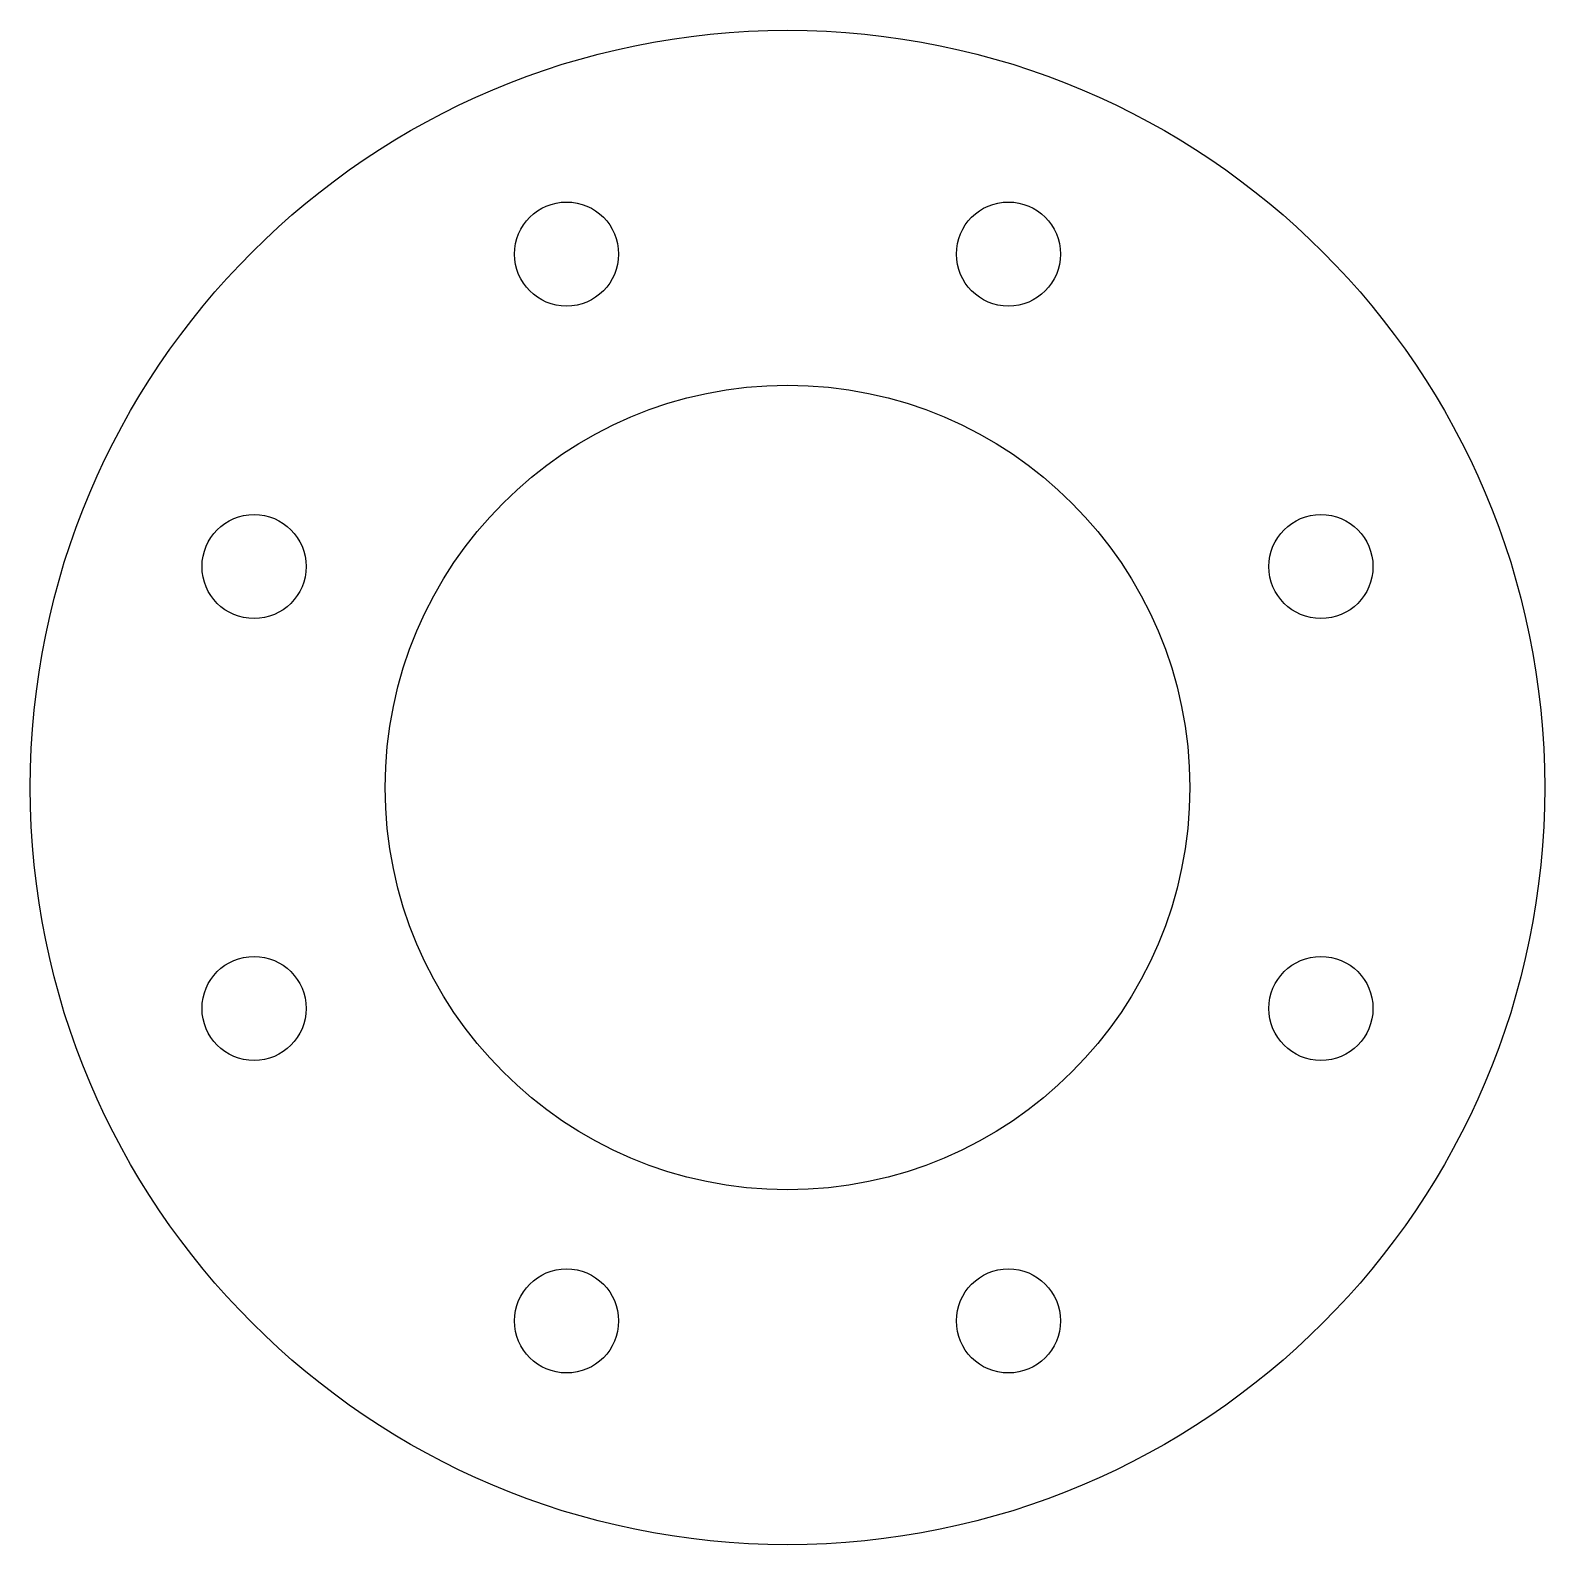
# Model space of a CAD drawing. Header units: millimetres. Extents: x -160 to 160, y -160 to 160.
import ezdxf

# ---------------------------------------------------------------- set-up
doc = ezdxf.new("R2010")
doc.units = ezdxf.units.MM

msp = doc.modelspace()

# ---------------------------------------------------------------- linework, layer by layer
for centre, radius in [((0, 0), 160), ((-46.69, 112.71), 11), ((46.69, 112.71), 11), ((0, 0), 85), ((-112.71, 46.69), 11), ((112.71, 46.69), 11), ((-112.71, -46.69), 11), ((112.71, -46.69), 11), ((-46.69, -112.71), 11), ((46.69, -112.71), 11)]:
    msp.add_circle(centre, radius)

doc.saveas('drawing.dxf')
